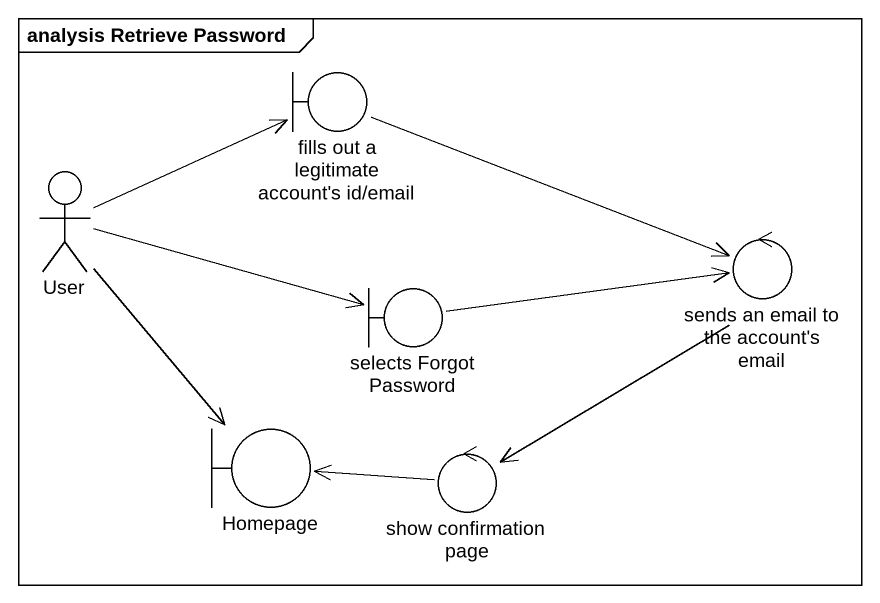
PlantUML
@startuml
mainframe analysis Retrieve Password
boundary "fills out a legitimate account's id/email" as fills_out_a_legitimate
actor User
control "sends an email to the account's email" as sends_an_email_to_the
boundary "selects Forgot Password" as selects_Forgot_Password
boundary Homepage
control "show confirmation page" as show_confirmation_page
fills_out_a_legitimate -right-> sends_an_email_to_the
User -right-> fills_out_a_legitimate
User -right-> selects_Forgot_Password
User --> Homepage
sends_an_email_to_the --> show_confirmation_page
selects_Forgot_Password -right-> sends_an_email_to_the
show_confirmation_page -left-> Homepage
@enduml
